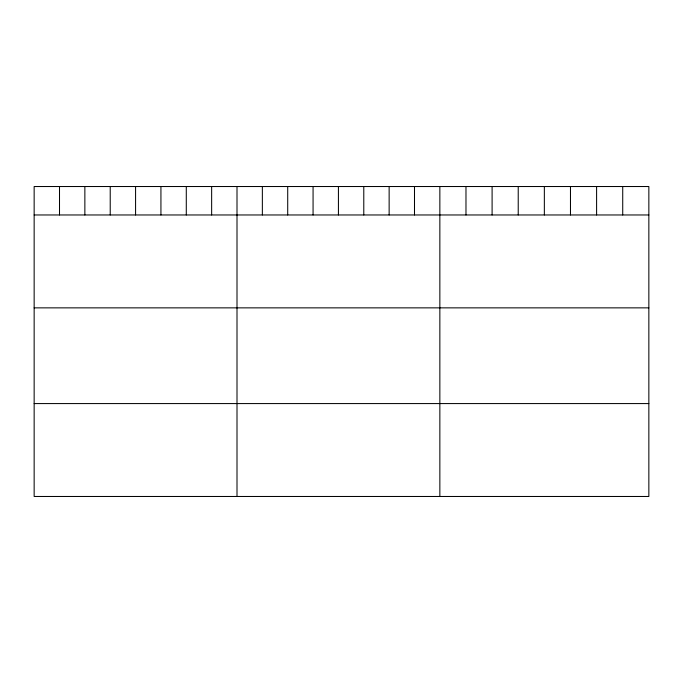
<?xml version="1.0" encoding="UTF-8"?>
<svg xmlns="http://www.w3.org/2000/svg" width="683" height="683" viewBox="0 0 683 683"><rect width="100%" height="100%" fill="white"/><g stroke="black" fill="none" stroke-linecap="round" stroke-linejoin="round"><path stroke-width="1.02" d="M648.85 214.966L648.85 496.473L34.15 496.473L34.15 186.527L648.85 186.527L648.85 214.966L34.15 214.966M34.15 307.862L648.85 307.862M34.15 403.576L648.85 403.576M622.725 186.527L622.725 214.966M596.601 186.527L596.601 214.966M570.476 186.527L570.476 214.966M544.351 186.527L544.351 214.966M518.226 186.527L518.226 214.966M492.101 186.527L492.101 214.966M465.977 186.527L465.977 214.966M439.852 186.527L439.852 496.473M414.496 186.527L414.496 214.966M389.139 186.527L389.139 214.966M363.783 186.527L363.783 214.966M338.426 186.527L338.426 214.966M313.07 186.527L313.07 214.966M287.714 186.527L287.714 214.966M262.357 186.527L262.357 214.966M237.001 186.527L237.001 496.473M211.645 186.527L211.645 214.966M186.288 186.527L186.288 214.966M160.932 186.527L160.932 214.966M135.576 186.527L135.576 214.966M110.219 186.527L110.219 214.966M84.863 186.527L84.863 214.966M59.506 186.527L59.506 214.966"/></g></svg>
